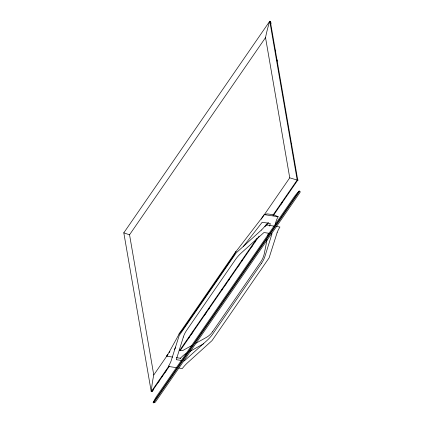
<?xml version="1.0" encoding="UTF-8"?>
<svg xmlns="http://www.w3.org/2000/svg" width="424" height="424" viewBox="0 0 424 424"><rect width="100%" height="100%" fill="white"/><g stroke="black" fill="none" stroke-linecap="round" stroke-linejoin="round"><path stroke-width="0.64" d="M267.056 239.639L264.385 253.202A38.054 26.479 50.9 0 1 260.914 261.613L212.567 331.716M267.814 235.765L268.323 233.179M269.722 226.077L270.231 223.49L262.196 222.256L243.339 246.514M275.155 225.08L275.542 223.157A41.711 28.996 51.2 0 1 277.095 218.758L277.338 218.238A42.506 29.548 51.2 0 1 278.144 216.738L273.814 214.798M183.348 337.054L176.273 359.674L181.355 360.453M277.158 232.532L269.113 257.84L212.011 340.626L186.958 363.32A59.477 34.795 -9.8 0 0 182.293 368.562L178.886 368.037M272.839 214.608L267.168 213.892L264.216 214.602A42.506 4.712 -49.1 0 1 263.172 216.065L262.811 216.563A41.711 4.627 -49.1 0 1 259.705 220.729L235.675 251.989A56.752 22.875 -81.3 0 1 231.79 258.481L183.422 328.611A56.752 22.875 -81.3 0 1 179.299 333.73L169.499 351.517M174.502 349.408L175.732 347.108M153.371 389.508A3.583 3.254 -64.3 0 1 153.143 390.25L152.152 391.538L151.241 391.644L123.808 232.824L269.759 21.2L270.581 21.571L270.994 23.081A3.583 3.254 -64.3 0 1 270.915 23.839M272.807 215.381L297.197 180.02L269.759 21.2A139.475 126.686 -64.3 0 0 265.53 37.604L129.548 234.763L153.769 374.98A139.475 126.686 -64.3 0 0 151.241 391.644L168.874 366.076M178.912 334.117L236.014 251.326M153.769 374.98L168.042 354.284M169.171 352.651L169.923 351.56M261.2 219.213L289.746 177.82L265.53 37.604M179.755 350.298L257.05 238.23M264.926 226.808L267.555 222.998M158.311 382.156L159.44 380.519M162.074 376.703L162.821 375.611M165.079 372.341L166.208 370.709M188.383 338.548L189.136 337.462M191.394 334.192L192.899 332.008M204.548 315.111L206.053 312.933M208.311 309.663L209.435 308.025M221.466 290.583L222.595 288.951M225.224 285.135L225.976 284.043M228.234 280.773L229.363 279.14M238.383 266.06L239.136 264.968M241.388 261.698L242.517 260.06M251.538 246.98L252.291 245.894M254.548 242.623L255.672 240.986M280.863 204.469L282.363 202.285M151.803 391.734L169.436 366.161M180.317 350.388L259.112 236.142M266.617 225.261L268.493 222.542M273.369 215.466L297.759 180.105L270.327 21.285M153.149 402.715L299.106 191.086L299.673 191.176A1.935 1.134 -9.8 0 1 300.028 192.385L155.513 401.92A1.935 1.134 -9.8 0 1 153.716 402.8L153.149 402.715A74.386 43.513 -9.8 0 1 156.869 395.952L293.684 197.584A74.386 43.513 -9.8 0 1 299.106 191.086M153.716 402.8L299.673 191.176M261.269 263.649L212.922 333.752A53.599 31.35 -9.8 0 1 206.811 340.658L184.313 360.904L183.852 360.835M261.322 230.105L236.269 252.799L179.167 335.591L171.121 360.893A59.477 34.795 -9.8 0 1 168.355 366.421L176.389 367.656M187.042 352.996L185.336 353.945A41.711 28.996 51.2 0 0 181.981 356.664L181.599 357.056A42.506 29.548 51.2 0 0 180.518 358.296L176.336 357.655M189.883 351.411L203.525 343.822M172.626 357.082L166.59 356.16L167.231 355.847M192.374 345.189L182.537 350.643L179.447 350.166M195.84 343.265L206.255 337.488A38.054 26.479 50.9 0 0 212.562 331.711M264.216 214.602L278.144 216.738M274.021 226.098L265.991 224.868A59.477 34.795 -9.8 0 1 261.327 230.105M276.512 226.48L279.92 227.004A59.477 34.795 -9.8 0 0 277.153 232.532M269.049 233.301L263.966 232.522L241.479 252.773A53.599 31.35 -9.8 0 0 235.373 259.679L187.011 329.777A53.599 31.35 -9.8 0 0 183.338 337.054M271.546 233.682L272.007 233.757L264.931 256.372A53.599 31.35 -9.8 0 1 261.253 263.649M297.887 179.972L298.162 180.11L297.197 180.02A139.475 7.849 10.1 0 1 289.751 177.82M180.168 358.041L180.518 358.296M275.34 50.043L275.563 51.352M277.031 59.837L277.259 61.141M291.463 143.386L291.691 144.69M169.499 351.512A41.711 4.627 -49.1 0 1 167.697 354.475L167.432 354.883A42.506 4.712 -49.1 0 1 166.59 356.16M129.553 234.763A139.475 7.849 10.1 0 1 123.803 232.824"/></g></svg>
